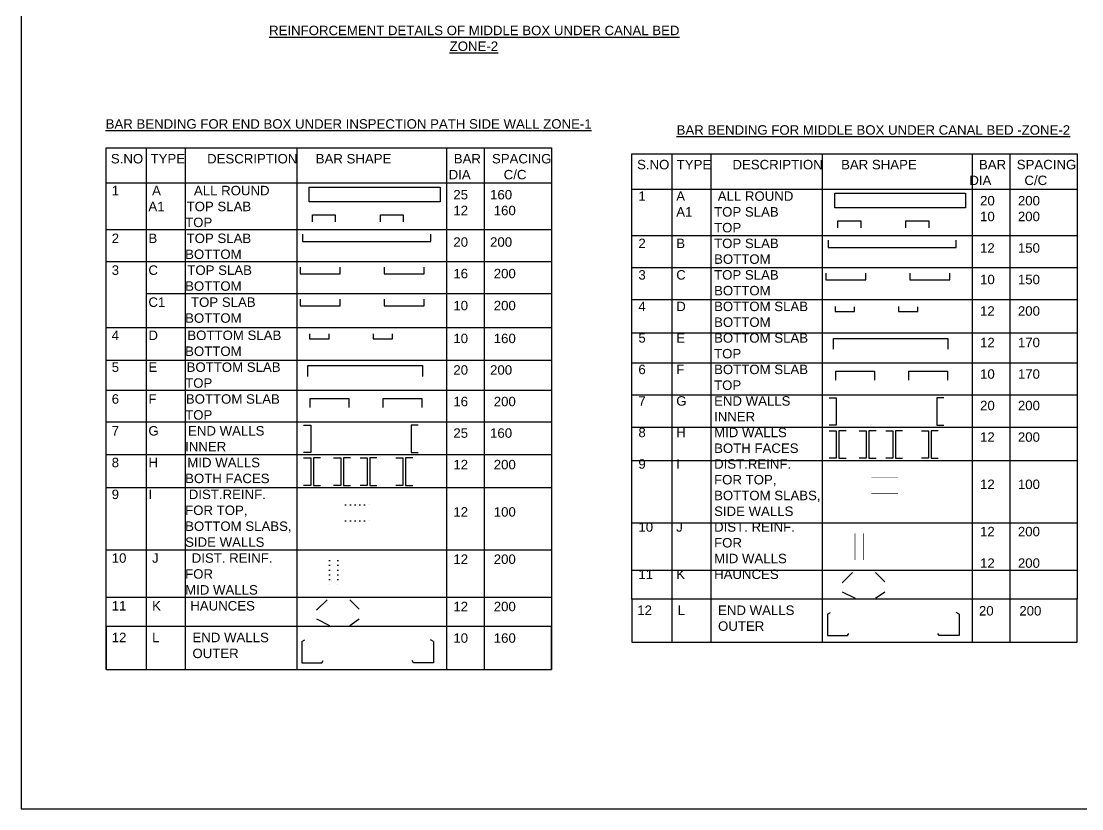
# Model space of a CAD drawing. Header units: millimetres. Extents: x 5124 to 2430164, y 2311 to 45642708.
# Drawn here: x 2326979 to 2360615, y 45591893 to 45616891 of the extents above; entities that cross this region are included whole.
import ezdxf

# ---------------------------------------------------------------- set-up
doc = ezdxf.new("R2010")
doc.units = ezdxf.units.MM
doc.header["$MEASUREMENT"] = 0
doc.linetypes.add('ACAD_ISO07W100', pattern=[3, 0, -3])
doc.layers.add('DRAWING', color=7, linetype='Continuous')
doc.layers.add('TEXT', color=7, linetype='Continuous')
doc.styles.get("Standard").update_dxf_attribs({"font": 'arial.ttf', "height": 280})

msp = doc.modelspace()

# ---------------------------------------------------------------- linework, layer by layer
at = {"layer": 'DRAWING'}
msp.add_lwpolyline([(2398937.7, 45642707.7), (2326979.3, 45642707.7), (2326979.3, 45591892.6), (2398937.7, 45591892.6)], close=True, dxfattribs=at)
at = {"layer": 'TEXT'}
for p, q in [((2329674.4, 45612871.8), (2343798.1, 45612871.8)), ((2329674.4, 45596314.7), (2329674.4, 45612871.8)), ((2330945.7, 45612871.8), (2330945.7, 45596314.7)), ((2332183.7, 45612871.8), (2332183.7, 45596314.7)), ((2335716.5, 45612871.8), (2335716.5, 45596314.7)), ((2340470, 45612871.8), (2340470, 45596314.7)), ((2341662.2, 45612871.8), (2341662.2, 45596314.7)), ((2343798.1, 45612871.8), (2343798.1, 45596314.7)), ((2343798.1, 45611745.8), (2329674.4, 45611745.8)), ((2336115.2, 45611622.2), (2340263.3, 45611622.2)), ((2336115.2, 45611159.8), (2336115.2, 45611622.2)), ((2340263.3, 45611622.2), (2340263.3, 45611159.8)), ((2340263.3, 45611159.8), (2336115.2, 45611159.8)), ((2336212.7, 45610523.9), (2336212.7, 45610741.6)), ((2336212.7, 45610741.6), (2336940.3, 45610741.6)), ((2336940.3, 45610741.6), (2336940.3, 45610523.9)), ((2338369.3, 45610523.9), (2338369.3, 45610741.6)), ((2338369.3, 45610741.6), (2339096.9, 45610741.6)), ((2339096.9, 45610741.6), (2339096.9, 45610523.9)), ((2343798.1, 45610268.9), (2329674.4, 45610268.9)), ((2335900.7, 45610129.2), (2335900.7, 45609897.6)), ((2339966.5, 45609897.6), (2339966.5, 45610129.2)), ((2335900.7, 45609897.6), (2339966.5, 45609897.6)), ((2343798.1, 45609249.4), (2329674.4, 45609249.4)), ((2335831.6, 45609081.9), (2335831.6, 45608876.6)), ((2337099, 45608876.6), (2337099, 45609081.9)), ((2338494.8, 45609081.9), (2338494.8, 45608876.6)), ((2339762.2, 45608876.6), (2339762.2, 45609081.9)), ((2335831.6, 45608876.6), (2337099, 45608876.6)), ((2338494.8, 45608876.6), (2339762.2, 45608876.6)), ((2343798.1, 45608233.6), (2330945.7, 45608233.6)), ((2335831.6, 45608066.1), (2335831.6, 45607860.8)), ((2337099, 45607860.8), (2337099, 45608066.1)), ((2338494.8, 45608066.1), (2338494.8, 45607860.8)), ((2339762.2, 45607860.8), (2339762.2, 45608066.1)), ((2335831.6, 45607860.8), (2337099, 45607860.8)), ((2338494.8, 45607860.8), (2339762.2, 45607860.8)), ((2343798.1, 45607160.8), (2329674.4, 45607160.8)), ((2336127.3, 45606969.6), (2336127.3, 45606811.3)), ((2336127.3, 45606811.3), (2336742.3, 45606811.3)), ((2336742.3, 45606811.3), (2336742.3, 45606963.3)), ((2338137, 45606969.6), (2338137, 45606811.3)), ((2338137, 45606811.3), (2338752, 45606811.3)), ((2338752, 45606811.3), (2338752, 45606963.3)), ((2343798.1, 45606119.6), (2329674.4, 45606119.6)), ((2336071.4, 45605611.6), (2336071.4, 45605959.4)), ((2336071.4, 45605959.4), (2339702.5, 45605959.4)), ((2339702.5, 45605959.4), (2339702.5, 45605611.6)), ((2343798.1, 45605167), (2329674.4, 45605167)), ((2336147.6, 45604634.5), (2336147.6, 45604913)), ((2336147.6, 45604913), (2337374.4, 45604913)), ((2337374.4, 45604913), (2337374.4, 45604634.5)), ((2338460.4, 45604634.5), (2338460.4, 45604913)), ((2338460.4, 45604913), (2339687.2, 45604913)), ((2339687.2, 45604913), (2339687.2, 45604634.5)), ((2343798.1, 45604160.5), (2329674.4, 45604160.5)), ((2335936.6, 45604070.5), (2336160.9, 45604070.5)), ((2336160.9, 45604070.5), (2336160.9, 45603201.1)), ((2339572.5, 45604070.5), (2339348.2, 45604070.5)), ((2339348.2, 45604070.5), (2339348.2, 45603201.1)), ((2343798.1, 45603132.4), (2329674.4, 45603132.4)), ((2336160.9, 45603201.1), (2335936.6, 45603201.1)), ((2335936.6, 45603027.4), (2336160.9, 45603027.4)), ((2336160.9, 45603027.4), (2336160.9, 45602158)), ((2336469.3, 45603027.4), (2336245, 45603027.4)), ((2336245, 45603027.4), (2336245, 45602158)), ((2336887.6, 45603027.4), (2337112, 45603027.4)), ((2337112, 45603027.4), (2337112, 45602158)), ((2337420.4, 45603027.4), (2337196, 45603027.4)), ((2337196, 45603027.4), (2337196, 45602158)), ((2337729.9, 45603027.4), (2337954.2, 45603027.4)), ((2337954.2, 45603027.4), (2337954.2, 45602158)), ((2338262.6, 45603027.4), (2338038.3, 45603027.4)), ((2338038.3, 45603027.4), (2338038.3, 45602158)), ((2338861.6, 45603027.4), (2339085.9, 45603027.4)), ((2339085.9, 45603027.4), (2339085.9, 45602158)), ((2339394.4, 45603027.4), (2339170, 45603027.4)), ((2339170, 45603027.4), (2339170, 45602158)), ((2339348.2, 45603201.1), (2339572.5, 45603201.1)), ((2343798.1, 45602077.1), (2329674.4, 45602077.1)), ((2336160.9, 45602158), (2335936.6, 45602158)), ((2336245, 45602158), (2336469.3, 45602158)), ((2337112, 45602158), (2336887.6, 45602158)), ((2337196, 45602158), (2337420.4, 45602158)), ((2337954.2, 45602158), (2337729.9, 45602158)), ((2338038.3, 45602158), (2338262.6, 45602158)), ((2339085.9, 45602158), (2338861.6, 45602158)), ((2339170, 45602158), (2339394.4, 45602158)), ((2343798.1, 45600098.6), (2329674.4, 45600098.6)), ((2343798.1, 45598596.4), (2329674.4, 45598596.4)), ((2336679.4, 45598525.7), (2336345.2, 45598195.4)), ((2337399.5, 45598525.7), (2337696.9, 45598233)), ((2360466.7, 45598546.7), (2346343, 45598546.7)), ((2346343, 45598546.7), (2346343, 45597179.7)), ((2360466.7, 45597179.7), (2360466.7, 45598546.7)), ((2352550.6, 45598072), (2352645.4, 45598118.3)), ((2352550.6, 45598072), (2352550.6, 45597389)), ((2356721.1, 45598072), (2356626.3, 45598118.3)), ((2356721.1, 45598072), (2356721.1, 45597389)), ((2329674.4, 45597681.7), (2329674.4, 45596314.7)), ((2343798.1, 45597681.7), (2329674.4, 45597681.7)), ((2336345.2, 45597917.5), (2336754.8, 45597715.6)), ((2337399.5, 45597715.6), (2337696.9, 45597917.5)), ((2343798.1, 45596314.7), (2343798.1, 45597681.7)), ((2352550.6, 45597389), (2353181.8, 45597389)), ((2353181.8, 45597389), (2353226.6, 45597460)), ((2356089.9, 45597389), (2356045.1, 45597460)), ((2356721.1, 45597389), (2356089.9, 45597389)), ((2335882, 45597207), (2335976.7, 45597253.3)), ((2335882, 45597207), (2335882, 45596524)), ((2340052.4, 45597207), (2339957.7, 45597253.3)), ((2340052.4, 45597207), (2340052.4, 45596524)), ((2346343, 45597179.7), (2360466.7, 45597179.7)), ((2329674.4, 45596314.7), (2343798.1, 45596314.7)), ((2335882, 45596524), (2336513.2, 45596524)), ((2336513.2, 45596524), (2336558, 45596595)), ((2339421.3, 45596524), (2339376.5, 45596595)), ((2340052.4, 45596524), (2339421.3, 45596524))]:
    msp.add_line(p, q, dxfattribs=at)
at = {"layer": 'TEXT', "linetype": 'ACAD_ISO07W100', "ltscale": 50}
for p, q in [((2337269.2, 45601543.3), (2338120.1, 45601543.3)), ((2337269.2, 45601031.6), (2338120.1, 45601031.6)), ((2336758, 45599770.3), (2336758, 45598919.4)), ((2337022.6, 45599770.3), (2337022.6, 45598919.4))]:
    msp.add_line(p, q, dxfattribs=at)
at = {"layer": 'TEXT'}
for points in [[(2346343, 45612679.8), (2360466.7, 45612679.8), (2360466.7, 45598546.7), (2346343, 45598546.7)], [(2352783.8, 45611430.2), (2356932, 45611430.2), (2356932, 45610967.8), (2352783.8, 45610967.8)]]:
    msp.add_lwpolyline(points, close=True, dxfattribs=at)
for points in [[(2347614.3, 45612679.8), (2347614.3, 45597179.7)], [(2348852.4, 45612679.8), (2348852.4, 45597179.7)], [(2352385.1, 45612679.8), (2352385.1, 45597179.7)], [(2357138.6, 45612679.8), (2357138.6, 45597179.7)], [(2358330.9, 45612679.8), (2358330.9, 45597179.7)], [(2360466.7, 45611553.7), (2346343, 45611553.7)], [(2352881.3, 45610331.9), (2352881.3, 45610549.6), (2353608.9, 45610549.6), (2353608.9, 45610331.9)], [(2355038, 45610331.9), (2355038, 45610549.6), (2355765.5, 45610549.6), (2355765.5, 45610331.9)], [(2360466.7, 45610076.8), (2346343, 45610076.8)], [(2352569.4, 45609937.2), (2352569.4, 45609705.6), (2356635.1, 45609705.6), (2356635.1, 45609937.2)], [(2360466.7, 45609057.4), (2346343, 45609057.4)], [(2352500.2, 45608889.9), (2352500.2, 45608684.6), (2353767.6, 45608684.6), (2353767.6, 45608889.9)], [(2355163.4, 45608889.9), (2355163.4, 45608684.6), (2356430.8, 45608684.6), (2356430.8, 45608889.9)], [(2360466.7, 45608041.6), (2346343, 45608041.6)], [(2352796, 45607834.6), (2352796, 45607676.3), (2353410.9, 45607676.3), (2353410.9, 45607828.2)], [(2354805.6, 45607834.6), (2354805.6, 45607676.3), (2355420.6, 45607676.3), (2355420.6, 45607828.2)], [(2360466.7, 45606984.6), (2346343, 45606984.6)], [(2352740, 45606476.6), (2352740, 45606824.3), (2356371.2, 45606824.3), (2356371.2, 45606476.6)], [(2360466.7, 45606031.9), (2346343, 45606031.9)], [(2352816.2, 45605499.5), (2352816.2, 45605778), (2354043, 45605778), (2354043, 45605499.5)], [(2355129, 45605499.5), (2355129, 45605778), (2356355.8, 45605778), (2356355.8, 45605499.5)], [(2360466.7, 45605025.5), (2346343, 45605025.5)], [(2352605.2, 45604935.5), (2352829.5, 45604935.5), (2352829.5, 45604066.1), (2352605.2, 45604066.1)], [(2356241.1, 45604935.5), (2356016.8, 45604935.5), (2356016.8, 45604066.1), (2356241.1, 45604066.1)], [(2360466.7, 45603997.3), (2346343, 45603997.3)], [(2352605.2, 45603892.4), (2352829.5, 45603892.4), (2352829.5, 45603023), (2352605.2, 45603023)], [(2353138, 45603892.4), (2352913.6, 45603892.4), (2352913.6, 45603023), (2353138, 45603023)], [(2353556.2, 45603892.4), (2353780.6, 45603892.4), (2353780.6, 45603023), (2353556.2, 45603023)], [(2354089, 45603892.4), (2353864.7, 45603892.4), (2353864.7, 45603023), (2354089, 45603023)], [(2354398.5, 45603892.4), (2354622.8, 45603892.4), (2354622.8, 45603023), (2354398.5, 45603023)], [(2354931.2, 45603892.4), (2354706.9, 45603892.4), (2354706.9, 45603023), (2354931.2, 45603023)], [(2355530.2, 45603892.4), (2355754.6, 45603892.4), (2355754.6, 45603023), (2355530.2, 45603023)], [(2356063, 45603892.4), (2355838.6, 45603892.4), (2355838.6, 45603023), (2356063, 45603023)], [(2360466.7, 45602942.1), (2346343, 45602942.1)], [(2360466.7, 45600963.6), (2346343, 45600963.6)], [(2360466.7, 45599461.3), (2346343, 45599461.3)], [(2353348, 45599390.7), (2353013.8, 45599060.3)], [(2354068.1, 45599390.7), (2354365.5, 45599097.9)], [(2353013.8, 45598782.5), (2353423.4, 45598580.5)], [(2354068.1, 45598580.5), (2354365.5, 45598782.5)]]:
    msp.add_lwpolyline(points, dxfattribs=at)
at = {"layer": 'TEXT', "linetype": 'ACAD_ISO07W100', "ltscale": 50, "const_width": 20}
for points in [[(2353937.8, 45602408.3), (2354788.7, 45602408.3)], [(2353937.8, 45601896.5), (2354788.7, 45601896.5)], [(2353426.6, 45600635.3), (2353426.6, 45599784.4)], [(2353691.2, 45600635.3), (2353691.2, 45599784.4)]]:
    msp.add_lwpolyline(points, dxfattribs=at)

# ---------------------------------------------------------------- texts
at = {"layer": 'TEXT'}
for s, p in [('S.NO  TYPE      DESCRIPTION     BAR SHAPE                 BAR   SPACING', (2329823.9, 45612376.1)), ('                                                                                        DIA         C/C', (2330289.6, 45611870.8)), ('          1         A         ALL ROUND', (2328685, 45611365.5)), ('          25      160', (2339520.4, 45611234.2)), ('                    A1      TOP SLAB', (2328685, 45610860.2)), ('          12       160', (2339520.4, 45610733)), ('                              TOP', (2328685, 45610354.8)), ('          2        B        TOP SLAB', (2328685, 45609849.5)), ('          20      200', (2339520.4, 45609731.7)), ('                              BOTTOM', (2328685, 45609344.2)), ('          3        C        TOP SLAB', (2328685, 45608838.9)), ('          16       200', (2339520.4, 45608730.5)), ('                              BOTTOM', (2328685, 45608333.6)), ('                    C1       TOP SLAB', (2328685, 45607823.1)), ('          10       200', (2339520.4, 45607714.8)), ('                              BOTTOM', (2328685, 45607317.8)), ('          4        D        BOTTOM SLAB', (2328685, 45606771.2)), ('          10       160', (2339520.4, 45606672.3)), ('                              BOTTOM', (2328685, 45606265.9)), ('          5        E        BOTTOM SLAB', (2328685, 45605760.6)), ('          20      200', (2339520.4, 45605671.1)), ('                              TOP', (2328685, 45605255.3)), ('          6        F        BOTTOM SLAB', (2328685, 45604750)), ('          16       200', (2339520.4, 45604669.8)), ('                              TOP', (2328685, 45604244.6)), ('          7        G        END WALLS', (2328685, 45603739.3)), ('          25      160', (2339520.4, 45603668.6)), ('                              INNER', (2328685, 45603239.3)), ('          8        H        MID WALLS', (2328685, 45602734)), ('          12       200', (2339520.4, 45602667.4)), ('                              BOTH FACES', (2328685, 45602228.7)), ('          9        I          DIST.REINF.', (2328685, 45601723.3)), ('                              FOR TOP,', (2328685, 45601218)), ('          12       100', (2339520.4, 45601166.1)), ('                              BOTTOM SLABS,', (2328685, 45600712.7)), ('                              SIDE WALLS', (2328685, 45600207.4)), ('          10       J         DIST. REINF.', (2328685, 45599702.1)), ('          12       200', (2339520.4, 45599664.9)), ('                              FOR', (2328685, 45599196.7)), ('                              MID WALLS', (2328685, 45598691.4)), ('          11       K        HAUNCES', (2328685, 45598186.1)), ('          12       200', (2339520.4, 45598163.7)), ('          12       L         END WALLS', (2345353.6, 45598045.8)), ('          20       200', (2356189, 45598027.4)), ('                                OUTER', (2345353.6, 45597540.4)), ('          12       L         END WALLS', (2328685, 45597180.8)), ('          10       160', (2339520.4, 45597162.5)), ('                                OUTER', (2328685, 45596675.5))]:
    msp.add_text(s, height=300, dxfattribs=at).set_placement(p)
at = {"layer": 'TEXT', "char_height": 300, "attachment_point": 1}
for s, insert, width in [('\\pi17.973;{\\LREINFORCEMENT DETAILS OF MIDDLE BOX UNDER CANAL BED\\P\\pi5745.8;ZONE-2}', (2334821.5, 45616746.8), 12997.952), ('\\pi350.82;{\\L BAR BENDING FOR END BOX UNDER INSPECTION PATH SIDE WALL ZONE-1}', (2329189.7, 45613780.5), 16156.956), ('\\pi1790.4;{\\L BAR BENDING FOR MIDDLE BOX UNDER CANAL BED -ZONE-2}', (2345858.3, 45613588.5), 16156.956), ('\\pi1157.8;S.NO  TYPE^I     DESCRIPTION     BAR SHAPE^I^IBAR^ISPACING\\P\\pi1604.6;^I^I^I^I^I^I^I                  DIA         C/C\\P\\pi0;^I1^IA^I ALL ROUND^I^I\\P^I^IA1^ITOP SLAB\\P^I^I^ITOP\\P^I2^IB^ITOP SLAB\\P^I^I^IBOTTOM\\P^I3^IC^ITOP SLAB\\P^I^I^IBOTTOM\\P^I4^ID^IBOTTOM SLAB\\P^I^I^IBOTTOM\\P^I5^IE^IBOTTOM SLAB\\P^I^I^ITOP\\P^I6^IF^IBOTTOM SLAB\\P^I^I^ITOP\\P^I7^IG^IEND WALLS\\P^I^I^IINNER\\P^I8^IH^IMID WALLS\\P^I^I^IBOTH FACES\\P^I9^II^IDIST.REINF.\\P^I^I^IFOR TOP,\\P^I^I^IBOTTOM SLABS,\\P^I^I^ISIDE WALLS\\P^I10^IJ^IDIST. REINF.\\P^I^I^IFOR\\P^I^I^IMID WALLS\\P^I11^IK^IHAUNCES\\P\\P^I', (2345353.6, 45612489.4), 16156.956), ('^I20^I200^I^I^I\\P^I10^I200^I\\P^I^I^I\\P^I12^I150\\P^I^I^I\\P^I10^I150\\P^I^I^I\\P^I12^I200^I\\P^I^I^I\\P^I12^I170^I\\P^I^I^I\\P^I10^I170^I\\P^I^I^I\\P^I20^I200^I\\P^I^I^I\\P^I12^I200^I\\P^I^I^I\\P\\P^I12^I100\\P^I^I^I^I\\P^I^I^I\\P^I12^I200^I\\P^I^I^I^I^I^I\\P^I12^I200^I\\P\\P^I', (2356189, 45611343.4), 6003)]:
    msp.add_mtext(s, dxfattribs=dict(at, insert=insert, width=width))

doc.saveas('drawing.dxf')
